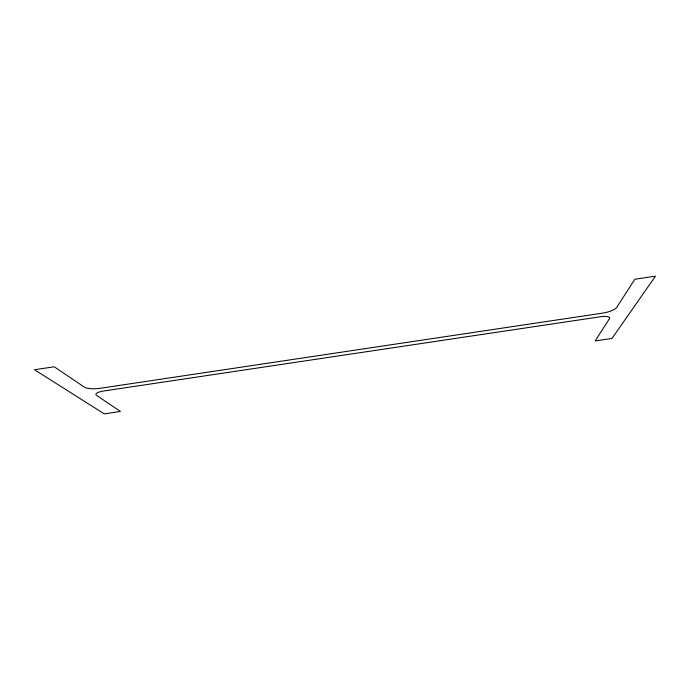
<?xml version="1.0" encoding="UTF-8"?>
<svg xmlns="http://www.w3.org/2000/svg" width="690" height="690" viewBox="0 0 690 690"><rect width="100%" height="100%" fill="white"/><g stroke="black" fill="none" stroke-linecap="round" stroke-linejoin="round"><path stroke-width="1.03" d="M609.417 318.763L595.142 340.946L611.961 338.454L655.5 276.138L634.843 279.252L616.662 307.507A12.506 3.416 -12.6 0 1 602.318 313.165L99.998 388.306A12.239 3.277 -3.4 0 1 84.456 387.185L54.191 366.77L34.5 369.737L104.25 413.862L120.422 411.456L96.54 395.344A11.756 3.062 -3.7 0 1 103.802 390.98L600.102 316.805A12.015 3.174 -12.3 0 1 609.417 318.763"/></g></svg>
